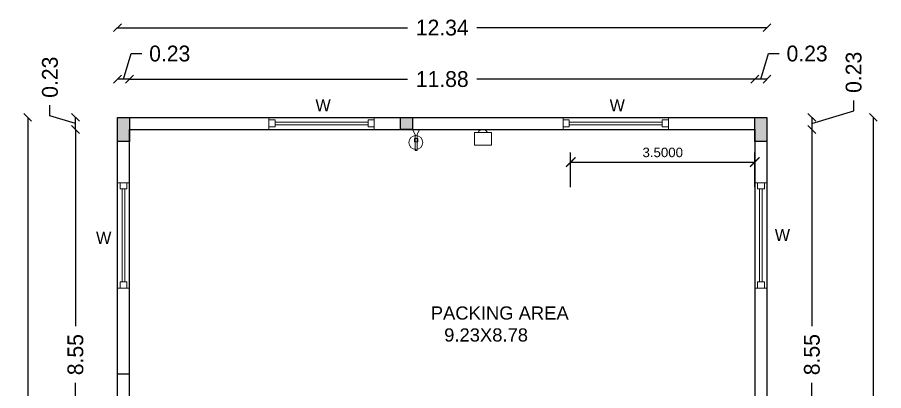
# Model space of a CAD drawing. Header units: metres. Extents: x -1559842 to -1559684, y 41615 to 41715.
# Drawn here: x -1559823.45 to -1559807, y 41640.05 to 41647.14 of the extents above; entities that cross this region are included whole.
import ezdxf

# ---------------------------------------------------------------- set-up
doc = ezdxf.new("R2010")
doc.units = ezdxf.units.M
doc.header["$LTSCALE"] = 750
doc.header["$MEASUREMENT"] = 0
doc.header["$PDMODE"] = 35
doc.header["$PDSIZE"] = 50
doc.layers.get('0').update_dxf_attribs({"lineweight": 5})
doc.layers.get('Defpoints').update_dxf_attribs({"lineweight": 0})
for name, color, linetype in [('BLK_1_FLR_1_BLT_UP_AREA', 1, 'Continuous'), ('BLK_1_FLR_1_CARPET_AREA', 10, 'Continuous'), ('BLK_1_FLR_1_EXIT_WIDTH_DOOR', 2, 'Continuous')]:
    doc.layers.add(name, color=color, linetype=linetype)
doc.layers.add('WORKSHOP_AREA', color=7, linetype='Continuous', lineweight=5)
doc.styles.add('HP-12', font='palab.ttf', dxfattribs={"height": 14})
doc.styles.get("Standard").update_dxf_attribs({"font": 'arial.ttf'})
doc.styles.add('sunahari', font='framd.ttf', dxfattribs={"height": 0.3})
doc.dimstyles.new('CIVIL Mt.', dxfattribs={"dimscale": 0, "dimtxt": 0.2, "dimasz": 0.15, "dimexe": 0.18, "dimexo": 0.0625, "dimgap": 0.1, "dimtad": 0, "dimzin": 0, "dimdsep": 46, "dimtxsty": 'sunahari', "dimblk": 'OBLIQUE', "dimcen": 0.09, "dimse1": 1, "dimse2": 1, "dimclrd": 253, "dimclrt": 4, "dimadec": 0, "dimazin": 0, "dimtfac": 1, "dimtofl": 0, "dimtmove": 1, "dimatfit": 3, "dimfxl": 0, "dimfrac": 2, "dimtolj": 1, "dimtzin": 0, "dimarcsym": 0})
doc.dimstyles.new('STANDARD$0', dxfattribs={"dimtxt": 12, "dimasz": 3, "dimexe": 0, "dimexo": 0, "dimgap": 0, "dimtad": 0, "dimtih": 1, "dimtoh": 1, "dimdec": 1, "dimzin": 0, "dimdsep": 46, "dimlunit": 4, "dimtxsty": 'HP-12', "dimblk": 'ARCHTICK', "dimcen": 0, "dimclrd": 21, "dimclre": 2, "dimclrt": 1, "dimadec": 0, "dimazin": 0, "dimtfac": 1, "dimtdec": 1, "dimtofl": 0, "dimtmove": 1, "dimatfit": 2, "dimldrblk": 'DOTSMALL', "dimfxl": 0, "dimfrac": 1, "dimtolj": 1, "dimtzin": 0, "dimlwd": -1, "dimlwe": -1, "dimarcsym": 0})

# ---------------------------------------------------------------- blocks, each defined once
blk = doc.blocks.new('_Oblique')
at = {"color": 0, "linetype": 'ByBlock', "lineweight": -2}
blk.add_line((-0.5, -0.5), (0.5, 0.5), dxfattribs=at)
blk = doc.blocks.new('*D443')
at = {"color": 253, "lineweight": -2}
for p, q in [((-1559821.433, 41645.968), (-1559821.288, 41646.453)), ((-1559821.288, 41646.453), (-1559821.088, 41646.453)), ((-1559821.318, 41645.968), (-1559821.548, 41645.968))]:
    blk.add_line(p, q, dxfattribs=at)
at = {"layer": 'Defpoints', "color": 0}
for p in [(-1559821.548, 41645.968), (-1559821.548, 41645.243), (-1559821.318, 41645.013)]:
    blk.add_point(p, dxfattribs=at)
at = {"color": 253, "lineweight": -2, "xscale": 0.15, "yscale": 0.15, "zscale": 0.15, "rotation": 180}
blk.add_blockref('_Oblique', (-1559821.548, 41645.968), dxfattribs=at)
at = {"color": 253, "lineweight": -2, "xscale": 0.15, "yscale": 0.15, "zscale": 0.15}
blk.add_blockref('_Oblique', (-1559821.318, 41645.968), dxfattribs=at)
at = {"color": 4, "lineweight": -3, "insert": (-1559820.556, 41646.453), "char_height": 0.3, "attachment_point": 5, "style": 'sunahari'}
blk.add_mtext('\\A1;0.23', dxfattribs=at)
blk = doc.blocks.new('*D444')
at = {"color": 253, "lineweight": -2}
for p, q in [((-1559821.318, 41645.968), (-1559816.041, 41645.968)), ((-1559809.442, 41645.968), (-1559814.72, 41645.968))]:
    blk.add_line(p, q, dxfattribs=at)
at = {"layer": 'Defpoints', "color": 0}
for p in [(-1559809.442, 41645.968), (-1559821.318, 41645.013), (-1559809.442, 41645.013)]:
    blk.add_point(p, dxfattribs=at)
at = {"color": 253, "lineweight": -2, "xscale": 0.15, "yscale": 0.15, "zscale": 0.15, "rotation": 180}
blk.add_blockref('_Oblique', (-1559821.318, 41645.968), dxfattribs=at)
at = {"color": 253, "lineweight": -2, "xscale": 0.15, "yscale": 0.15, "zscale": 0.15}
blk.add_blockref('_Oblique', (-1559809.442, 41645.968), dxfattribs=at)
at = {"color": 4, "lineweight": -3, "insert": (-1559815.38, 41645.968), "char_height": 0.3, "attachment_point": 5, "style": 'sunahari'}
blk.add_mtext('\\A1;11.88', dxfattribs=at)
blk = doc.blocks.new('*D445')
at = {"color": 253, "lineweight": -2}
for p, q in [((-1559809.327, 41645.968), (-1559809.182, 41646.453)), ((-1559809.182, 41646.453), (-1559808.982, 41646.453)), ((-1559809.212, 41645.968), (-1559809.442, 41645.968))]:
    blk.add_line(p, q, dxfattribs=at)
at = {"layer": 'Defpoints', "color": 0}
for p in [(-1559809.442, 41645.968), (-1559809.212, 41645.243), (-1559809.442, 41645.013)]:
    blk.add_point(p, dxfattribs=at)
at = {"color": 253, "lineweight": -2, "xscale": 0.15, "yscale": 0.15, "zscale": 0.15, "rotation": 180}
blk.add_blockref('_Oblique', (-1559809.442, 41645.968), dxfattribs=at)
at = {"color": 253, "lineweight": -2, "xscale": 0.15, "yscale": 0.15, "zscale": 0.15}
blk.add_blockref('_Oblique', (-1559809.212, 41645.968), dxfattribs=at)
at = {"color": 4, "lineweight": -3, "insert": (-1559808.45, 41646.453), "char_height": 0.3, "attachment_point": 5, "style": 'sunahari'}
blk.add_mtext('\\A1;0.23', dxfattribs=at)
blk = doc.blocks.new('*D446')
at = {"color": 253, "lineweight": -2}
for p, q in [((-1559821.548, 41646.945), (-1559816.039, 41646.945)), ((-1559809.212, 41646.945), (-1559814.721, 41646.945))]:
    blk.add_line(p, q, dxfattribs=at)
at = {"layer": 'Defpoints', "color": 0}
for p in [(-1559809.212, 41646.945), (-1559821.548, 41645.243), (-1559809.212, 41645.243)]:
    blk.add_point(p, dxfattribs=at)
at = {"color": 253, "lineweight": -2, "xscale": 0.15, "yscale": 0.15, "zscale": 0.15, "rotation": 180}
blk.add_blockref('_Oblique', (-1559821.548, 41646.945), dxfattribs=at)
at = {"color": 253, "lineweight": -2, "xscale": 0.15, "yscale": 0.15, "zscale": 0.15}
blk.add_blockref('_Oblique', (-1559809.212, 41646.945), dxfattribs=at)
at = {"color": 4, "lineweight": -3, "insert": (-1559815.38, 41646.945), "char_height": 0.3, "attachment_point": 5, "style": 'sunahari'}
blk.add_mtext('\\A1;12.34', dxfattribs=at)
blk = doc.blocks.new('*D456')
at = {"color": 253, "lineweight": -2}
for p, q in [((-1559822.346, 41645.013), (-1559822.346, 41641.276)), ((-1559822.346, 41636.463), (-1559822.346, 41640.2))]:
    blk.add_line(p, q, dxfattribs=at)
at = {"layer": 'Defpoints', "color": 0}
for p in [(-1559821.318, 41645.013), (-1559822.346, 41636.463), (-1559821.318, 41636.463)]:
    blk.add_point(p, dxfattribs=at)
at = {"color": 253, "lineweight": -2, "xscale": 0.15, "yscale": 0.15, "zscale": 0.15}
for p, rotation in [((-1559822.346, 41645.013), 90), ((-1559822.346, 41636.463), 270)]:
    blk.add_blockref('_Oblique', p, dxfattribs=dict(at, rotation=rotation))
at = {"color": 4, "lineweight": -3, "insert": (-1559822.346, 41640.738), "char_height": 0.3, "attachment_point": 5, "rotation": 90, "style": 'sunahari'}
blk.add_mtext('\\A1;8.55', dxfattribs=at)
blk = doc.blocks.new('*D457')
at = {"color": 253, "lineweight": -2}
for p, q in [((-1559822.83, 41645.274), (-1559822.83, 41645.474)), ((-1559822.346, 41645.128), (-1559822.83, 41645.274)), ((-1559822.346, 41645.013), (-1559822.346, 41645.243))]:
    blk.add_line(p, q, dxfattribs=at)
at = {"layer": 'Defpoints', "color": 0}
for p in [(-1559822.346, 41645.243), (-1559821.548, 41645.243), (-1559821.318, 41645.013)]:
    blk.add_point(p, dxfattribs=at)
at = {"color": 253, "lineweight": -2, "xscale": 0.15, "yscale": 0.15, "zscale": 0.15}
for p, rotation in [((-1559822.346, 41645.243), 90), ((-1559822.346, 41645.013), 270)]:
    blk.add_blockref('_Oblique', p, dxfattribs=dict(at, rotation=rotation))
at = {"color": 4, "lineweight": -3, "insert": (-1559822.83, 41646.005), "char_height": 0.3, "attachment_point": 5, "rotation": 90, "style": 'sunahari'}
blk.add_mtext('\\A1;0.23', dxfattribs=at)
blk = doc.blocks.new('*D388')
at = {"color": 253, "lineweight": -2}
for p, q in [((-1559823.254, 41645.243), (-1559823.254, 41633.67)), ((-1559823.254, 41620.763), (-1559823.254, 41632.337))]:
    blk.add_line(p, q, dxfattribs=at)
at = {"layer": 'Defpoints', "color": 0}
for p in [(-1559823.254, 41645.243), (-1559821.24, 41645.243), (-1559821.24, 41620.763)]:
    blk.add_point(p, dxfattribs=at)
at = {"color": 253, "lineweight": -2, "xscale": 0.15, "yscale": 0.15, "zscale": 0.15}
for p, rotation in [((-1559823.254, 41645.243), 90), ((-1559823.254, 41620.763), 270)]:
    blk.add_blockref('_Oblique', p, dxfattribs=dict(at, rotation=rotation))
at = {"color": 4, "lineweight": -3, "insert": (-1559823.254, 41633.003), "char_height": 0.3, "attachment_point": 5, "rotation": 90, "style": 'sunahari'}
blk.add_mtext('\\A1;24.48', dxfattribs=at)
blk = doc.blocks.new('*D471')
at = {"color": 253, "lineweight": -2}
for p, q in [((-1559808.359, 41645.013), (-1559808.359, 41641.276)), ((-1559808.359, 41636.463), (-1559808.359, 41640.2))]:
    blk.add_line(p, q, dxfattribs=at)
at = {"layer": 'Defpoints', "color": 0}
for p in [(-1559809.442, 41645.013), (-1559808.359, 41645.013), (-1559809.442, 41636.463)]:
    blk.add_point(p, dxfattribs=at)
at = {"color": 253, "lineweight": -2, "xscale": 0.15, "yscale": 0.15, "zscale": 0.15}
for p, rotation in [((-1559808.359, 41645.013), 90), ((-1559808.359, 41636.463), 270)]:
    blk.add_blockref('_Oblique', p, dxfattribs=dict(at, rotation=rotation))
at = {"color": 4, "lineweight": -3, "insert": (-1559808.359, 41640.738), "char_height": 0.3, "attachment_point": 5, "rotation": 90, "style": 'sunahari'}
blk.add_mtext('\\A1;8.55', dxfattribs=at)
blk = doc.blocks.new('*D472')
at = {"color": 253, "lineweight": -2}
for p, q in [((-1559807.565, 41645.366), (-1559807.565, 41645.566)), ((-1559808.359, 41645.128), (-1559807.565, 41645.366)), ((-1559808.359, 41645.243), (-1559808.359, 41645.013))]:
    blk.add_line(p, q, dxfattribs=at)
at = {"layer": 'Defpoints', "color": 0}
for p in [(-1559809.212, 41645.243), (-1559809.442, 41645.013), (-1559808.359, 41645.013)]:
    blk.add_point(p, dxfattribs=at)
at = {"color": 253, "lineweight": -2, "xscale": 0.15, "yscale": 0.15, "zscale": 0.15}
for p, rotation in [((-1559808.359, 41645.243), 90), ((-1559808.359, 41645.013), 270)]:
    blk.add_blockref('_Oblique', p, dxfattribs=dict(at, rotation=rotation))
at = {"color": 4, "lineweight": -3, "insert": (-1559807.565, 41646.098), "char_height": 0.3, "attachment_point": 5, "rotation": 90, "style": 'sunahari'}
blk.add_mtext('\\A1;0.23', dxfattribs=at)
blk = doc.blocks.new('*D473')
at = {"color": 253, "lineweight": -2}
for p, q in [((-1559807.193, 41645.243), (-1559807.193, 41633.67)), ((-1559807.193, 41620.763), (-1559807.193, 41632.337))]:
    blk.add_line(p, q, dxfattribs=at)
at = {"layer": 'Defpoints', "color": 0}
for p in [(-1559809.212, 41645.243), (-1559807.193, 41645.243), (-1559809.212, 41620.763)]:
    blk.add_point(p, dxfattribs=at)
at = {"color": 253, "lineweight": -2, "xscale": 0.15, "yscale": 0.15, "zscale": 0.15}
for p, rotation in [((-1559807.193, 41645.243), 90), ((-1559807.193, 41620.763), 270)]:
    blk.add_blockref('_Oblique', p, dxfattribs=dict(at, rotation=rotation))
at = {"color": 4, "lineweight": -3, "insert": (-1559807.193, 41633.003), "char_height": 0.3, "attachment_point": 5, "rotation": 90, "style": 'sunahari'}
blk.add_mtext('\\A1;24.48', dxfattribs=at)
blk = doc.blocks.new('A$C68164377')
at = {"color": 0, "ltscale": 0.25}
for p, q in [((0.121, 0.302, -42279.147), (0.073, 0.4, -42279.147)), ((0.073, 0.4, -42279.147), (0.204, 0.4, -42279.147)), ((0.156, 0.302, -42279.147), (0.204, 0.4, -42279.147)), ((0.121, 0.165, -42279.147), (0.121, 0.302, -42279.147)), ((0.156, 0.165, -42279.147), (0.156, 0.302, -42279.147))]:
    blk.add_line(p, q, dxfattribs=at)
at = {"color": 0, "ltscale": 0.25, "elevation": -42279.147}
for points in [[(0.107, 0.231), (0.17, 0.231), (0.17, 0.165), (0.107, 0.165)], [(0.121, 0.165), (0.156, 0.165), (0.156, 0), (0.121, 0)]]:
    blk.add_lwpolyline(points, close=True, dxfattribs=at)
at = {"color": 0, "ltscale": 0.25}
blk.add_circle((0.133, 0.152, -42279.147), 0.133, dxfattribs=at)
blk = doc.blocks.new('A$C52ED7D1D')
at = {"color": 0, "ltscale": 0.25, "elevation": -42279.147}
blk.add_lwpolyline([(0, 0.297), (0.323, 0.297), (0.323, 0.056), (0, 0.056)], close=True, dxfattribs=at)
at = {"color": 0, "ltscale": 0.25}
blk.add_arc((0.164, 0.097, -42279.147), 0.0972, 204.8747, 335.1253, dxfattribs=at)
blk = doc.blocks.new('_ArchTick')
at = {"color": 0, "linetype": 'ByBlock', "const_width": 0.15}
blk.add_lwpolyline([(-0.5, -0.5), (0.5, 0.5)], dxfattribs=at)
blk = doc.blocks.new('*D428')
at = {"layer": 'BLK_1_FLR_1_EXIT_WIDTH_DOOR', "color": 0, "lineweight": -2}
for p, q in [((-1559812.942, 41643.918), (-1559812.942, 41644.574)), ((-1559809.442, 41643.918), (-1559809.442, 41644.574)), ((-1559812.942, 41644.394), (-1559809.442, 41644.394))]:
    blk.add_line(p, q, dxfattribs=at)
at = {"layer": 'Defpoints', "color": 0}
for p in [(-1559809.442, 41644.394), (-1559812.942, 41643.855), (-1559809.442, 41643.855)]:
    blk.add_point(p, dxfattribs=at)
at = {"layer": 'BLK_1_FLR_1_EXIT_WIDTH_DOOR', "color": 0, "lineweight": -2, "xscale": 0.18, "yscale": 0.18, "zscale": 0.18, "rotation": 180}
blk.add_blockref('_ArchTick', (-1559812.942, 41644.394), dxfattribs=at)
at = {"layer": 'BLK_1_FLR_1_EXIT_WIDTH_DOOR', "color": 0, "lineweight": -2, "xscale": 0.18, "yscale": 0.18, "zscale": 0.18}
blk.add_blockref('_ArchTick', (-1559809.442, 41644.394), dxfattribs=at)
at = {"layer": 'BLK_1_FLR_1_EXIT_WIDTH_DOOR', "color": 0, "insert": (-1559811.192, 41644.576), "char_height": 0.18, "attachment_point": 5}
blk.add_mtext('\\A1;3.5000', dxfattribs=at)

msp = doc.modelspace()

# ---------------------------------------------------------------- hatches: boundary and pattern name
at = {"lineweight": -3}
h = msp.add_hatch(color=6, dxfattribs=at)
h.dxf.hatch_style = 1
h.paths.add_polyline_path([(-1559821.31815, 41645.24331), (-1559821.54815, 41645.24331), (-1559821.54815, 41644.78331), (-1559821.31815, 41644.78331)])
h = msp.add_hatch(color=6, dxfattribs=at)
h.dxf.hatch_style = 1
h.paths.add_polyline_path([(-1559815.94215, 41645.24331), (-1559816.17215, 41645.24331), (-1559816.17215, 41645.01331), (-1559815.94215, 41645.01331)])
h = msp.add_hatch(color=6, dxfattribs=at)
h.dxf.hatch_style = 1
h.paths.add_polyline_path([(-1559809.21215, 41645.24331), (-1559809.44215, 41645.24331), (-1559809.44215, 41644.78331), (-1559809.21215, 41644.78331)])

# ---------------------------------------------------------------- linework, layer by layer
at = {"color": 7}
for p, q in [((-1559818.67215, 41645.01331), (-1559818.67215, 41645.24331)), ((-1559818.67215, 41645.24331), (-1559818.67215, 41645.01331)), ((-1559816.67215, 41645.01331), (-1559816.67215, 41645.24331)), ((-1559813.0854, 41645.01331), (-1559813.0854, 41645.24331)), ((-1559813.0854, 41645.24331), (-1559813.0854, 41645.01331)), ((-1559811.0854, 41645.01331), (-1559811.0854, 41645.24331)), ((-1559821.54815, 41644.00303), (-1559821.31815, 41644.00303)), ((-1559821.31815, 41644.00303), (-1559821.54815, 41644.00303)), ((-1559809.44215, 41644.00303), (-1559809.21215, 41644.00303)), ((-1559809.21215, 41644.00303), (-1559809.44215, 41644.00303)), ((-1559821.54815, 41642.00303), (-1559821.31815, 41642.00303)), ((-1559809.44215, 41642.00303), (-1559809.21215, 41642.00303))]:
    msp.add_line(p, q, dxfattribs=at)
at = {"color": 7, "ltscale": 0.25}
for p, q in [((-1559821.31815, 41645.01331), (-1559809.44215, 41645.01331)), ((-1559821.31815, 41640.37331), (-1559821.31815, 41645.01331)), ((-1559809.44215, 41645.01331), (-1559809.44215, 41636.46331))]:
    msp.add_line(p, q, dxfattribs=at)
at = {"color": 7, "linetype": 'ByBlock'}
for p, q in [((-1559818.55628, 41645.15387), (-1559816.78801, 41645.15387)), ((-1559818.55628, 41645.10275), (-1559816.78801, 41645.10275)), ((-1559812.96954, 41645.15387), (-1559811.20127, 41645.15387)), ((-1559812.96954, 41645.10275), (-1559811.20127, 41645.10275)), ((-1559821.4587, 41643.88716), (-1559821.4587, 41642.11889)), ((-1559821.40759, 41643.88716), (-1559821.40759, 41642.11889)), ((-1559809.3527, 41643.88716), (-1559809.3527, 41642.11889)), ((-1559809.30159, 41643.88716), (-1559809.30159, 41642.11889))]:
    msp.add_line(p, q, dxfattribs=at)
at = {"color": 7, "lineweight": -3}
msp.add_line((-1559821.54815, 41640.37331), (-1559821.31815, 41640.37331), dxfattribs=at)
at = {"color": 7, "ltscale": 0.25}
msp.add_lwpolyline([(-1559821.54815, 41645.24331), (-1559809.21215, 41645.24331), (-1559809.21215, 41620.76331), (-1559821.54815, 41620.76331)], close=True, dxfattribs=at)
at = {"color": 6, "lineweight": -3}
for points in [[(-1559821.31815, 41645.24331), (-1559821.31815, 41644.78331), (-1559821.54815, 41644.78331), (-1559821.54815, 41645.24331)], [(-1559816.17215, 41645.24331), (-1559815.94215, 41645.24331), (-1559815.94215, 41645.01331), (-1559816.17215, 41645.01331)], [(-1559809.21215, 41645.24331), (-1559809.21215, 41644.78331), (-1559809.44215, 41644.78331), (-1559809.44215, 41645.24331)]]:
    msp.add_lwpolyline(points, close=True, dxfattribs=at)
at = {"color": 7}
for points in [[(-1559818.67215, 41645.06376), (-1559818.67215, 41645.19321), (-1559818.55628, 41645.19321), (-1559818.55628, 41645.06376)], [(-1559816.67215, 41645.06376), (-1559816.67215, 41645.19321), (-1559816.78801, 41645.19321), (-1559816.78801, 41645.06376)], [(-1559813.0854, 41645.06376), (-1559813.0854, 41645.19321), (-1559812.96954, 41645.19321), (-1559812.96954, 41645.06376)], [(-1559811.0854, 41645.06376), (-1559811.0854, 41645.19321), (-1559811.20127, 41645.19321), (-1559811.20127, 41645.06376)], [(-1559821.4977, 41644.00303), (-1559821.36825, 41644.00303), (-1559821.36825, 41643.88716), (-1559821.4977, 41643.88716)], [(-1559809.3917, 41644.00303), (-1559809.26225, 41644.00303), (-1559809.26225, 41643.88716), (-1559809.3917, 41643.88716)], [(-1559821.4977, 41642.00303), (-1559821.36825, 41642.00303), (-1559821.36825, 41642.11889), (-1559821.4977, 41642.11889)], [(-1559809.3917, 41642.00303), (-1559809.26225, 41642.00303), (-1559809.26225, 41642.11889), (-1559809.3917, 41642.11889)]]:
    msp.add_lwpolyline(points, close=True, dxfattribs=at)
at = {"layer": 'BLK_1_FLR_1_BLT_UP_AREA', "color": 44}
msp.add_lwpolyline([(-1559821.54815, 41645.24331), (-1559809.21215, 41645.24331), (-1559809.21215, 41620.76331), (-1559821.54815, 41620.76331)], close=True, dxfattribs=at)
at = {"layer": 'BLK_1_FLR_1_CARPET_AREA', "color": 44}
msp.add_lwpolyline([(-1559821.31815, 41645.01331), (-1559809.44215, 41645.01331), (-1559809.44215, 41620.99331), (-1559821.31815, 41620.99331)], close=True, dxfattribs=at)
at = {"layer": 'WORKSHOP_AREA', "color": 4}
msp.add_lwpolyline([(-1559821.31815, 41645.01331), (-1559809.44215, 41645.01331), (-1559809.44215, 41636.46331), (-1559821.31815, 41636.46331)], close=True, dxfattribs=at)

# ---------------------------------------------------------------- block references
at = {"color": 7, "lineweight": -3}
msp.add_blockref('A$C68164377', (-1559816.01523, 41644.61345, 42279.14658), dxfattribs=at)
at = {"color": 7, "lineweight": -3, "rotation": 180}
msp.add_blockref('A$C52ED7D1D', (-1559814.44549, 41645.01325, 42279.14658), dxfattribs=at)

# ---------------------------------------------------------------- texts
at = {"color": 7, "style": 'sunahari', "text_generation_flag": 2}
for p in [(-1559817.49745, 41645.35759), (-1559811.91071, 41645.35759), (-1559821.66458, 41642.84114), (-1559808.77332, 41642.89526)]:
    msp.add_text('W', height=0.23, dxfattribs=at).set_placement(p)
at = {"color": 0, "lineweight": -2}
for s, p in [('PACKING AREA', (-1559815.59767, 41641.40335)), ('9.23X8.78', (-1559815.34311, 41640.98672))]:
    msp.add_text(s, height=0.25, dxfattribs=at).set_placement(p)

# ---------------------------------------------------------------- dimensions: what is measured, and where the dimension line sits
at = {"color": 7, "lineweight": -3}
for base, p1, p2, picture, middle in [((-1559809.21215, 41646.94514), (-1559821.54815, 41645.24331), (-1559809.21215, 41645.24331), '*D446', (-1559815.38015, 41646.94514)), ((-1559821.54815, 41645.96834), (-1559821.31815, 41645.01331), (-1559821.54815, 41645.24331), '*D443', (-1559820.98776, 41646.45295)), ((-1559809.44215, 41645.96834), (-1559809.21215, 41645.24331), (-1559809.44215, 41645.01331), '*D445', (-1559808.88176, 41646.45295)), ((-1559809.44215, 41645.96834), (-1559821.31815, 41645.01331), (-1559809.44215, 41645.01331), '*D444', (-1559815.38015, 41645.96834))]:
    dim = msp.add_linear_dim(base=base, p1=p1, p2=p2, dimstyle='CIVIL Mt.', override={"dimscale": 1}, dxfattribs=at)
    dim.commit()
    dim.dimension.update_dxf_attribs({"geometry": picture, "text_midpoint": middle})
for base, p1, p2, picture, middle in [((-1559808.35908, 41645.01331), (-1559809.21215, 41645.24331), (-1559809.44215, 41645.01331), '*D472', (-1559807.56524, 41645.66646)), ((-1559822.34567, 41645.24331), (-1559821.31815, 41645.01331), (-1559821.54815, 41645.24331), '*D457', (-1559822.83028, 41645.57369)), ((-1559823.25367, 41645.24331), (-1559821.24044, 41620.76331), (-1559821.24044, 41645.24331), '*D388', (-1559823.25367, 41633.00331)), ((-1559807.19265, 41645.24331), (-1559809.21215, 41620.76331), (-1559809.21215, 41645.24331), '*D473', (-1559807.19265, 41633.00331)), ((-1559822.34567, 41636.46331), (-1559821.31815, 41645.01331), (-1559821.31815, 41636.46331), '*D456', (-1559822.34567, 41640.73831)), ((-1559808.35908, 41645.01331), (-1559809.44215, 41636.46331), (-1559809.44215, 41645.01331), '*D471', (-1559808.35908, 41640.73831))]:
    dim = msp.add_linear_dim(base=base, p1=p1, p2=p2, angle=270, dimstyle='CIVIL Mt.', override={"dimscale": 1}, dxfattribs=at)
    dim.commit()
    dim.dimension.update_dxf_attribs({"geometry": picture, "text_midpoint": middle})
at = {"layer": 'BLK_1_FLR_1_EXIT_WIDTH_DOOR'}
dim = msp.add_aligned_dim(p1=(-1559812.94215, 41643.8551), p2=(-1559809.44215, 41643.8551), distance=0.53888, dimstyle='STANDARD$0', override={"dimtxt": 0.18, "dimasz": 0.18, "dimexe": 0.18, "dimexo": 0.0625, "dimgap": 0.09, "dimtad": 1, "dimdec": 4, "dimlunit": 2, "dimtxsty": 'Standard', "dimcen": 0.09, "dimclrd": 0, "dimclre": 0, "dimclrt": 0, "dimtdec": 4, "dimtmove": 0, "dimatfit": 3, "dimldrblk": 'ArchTick', "dimfrac": 0, "dimlwd": 65534, "dimlwe": 65534}, dxfattribs=at)
dim.commit()
dim.dimension.update_dxf_attribs({"geometry": '*D428', "text_midpoint": (-1559811.19215, 41644.57595)})

doc.saveas('drawing.dxf')
